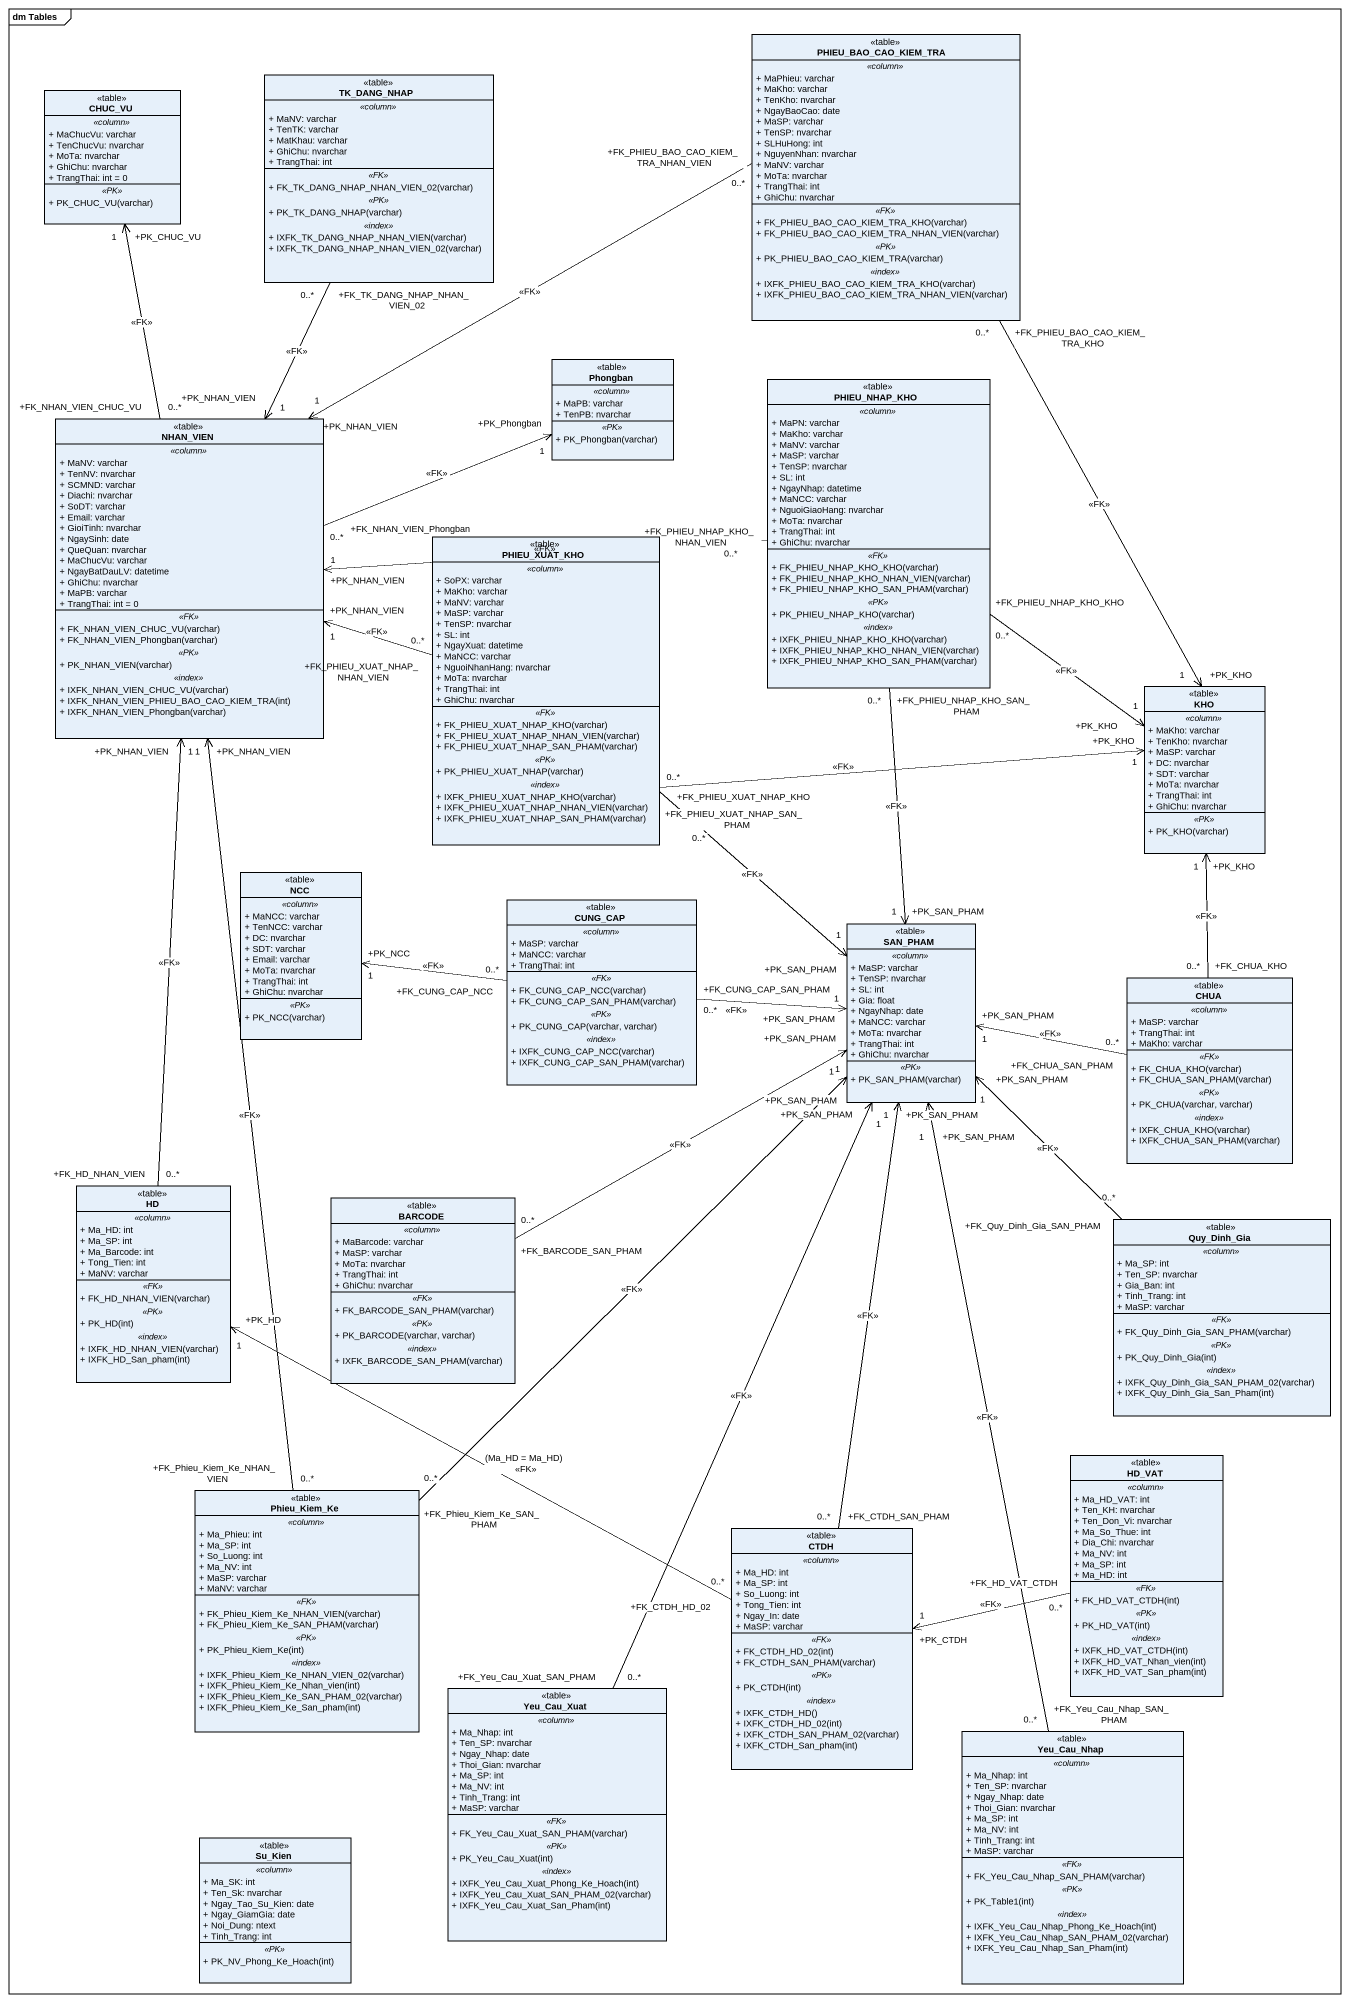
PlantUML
@startuml
mainframe dm Tables
hide circle
hide empty members
skinparam classAttributeIconSize 0
class PHIEU_BAO_CAO_KIEM_TRA <<table>> {
  .. <<column>> ..
  + MaPhieu: varchar
  + MaKho: varchar
  + TenKho: nvarchar
  + NgayBaoCao: date
  + MaSP: varchar
  + TenSP: nvarchar
  + SLHuHong: int
  + NguyenNhan: nvarchar
  + MaNV: varchar
  + MoTa: nvarchar
  + TrangThai: int
  + GhiChu: nvarchar
  .. <<FK>> ..
  + FK_PHIEU_BAO_CAO_KIEM_TRA_KHO(varchar)
  + FK_PHIEU_BAO_CAO_KIEM_TRA_NHAN_VIEN(varchar)
  .. <<PK>> ..
  + PK_PHIEU_BAO_CAO_KIEM_TRA(varchar)
  .. <<index>> ..
  + IXFK_PHIEU_BAO_CAO_KIEM_TRA_KHO(varchar)
  + IXFK_PHIEU_BAO_CAO_KIEM_TRA_NHAN_VIEN(varchar)
}
class CHUC_VU <<table>> {
  .. <<column>> ..
  + MaChucVu: varchar
  + TenChucVu: nvarchar
  + MoTa: nvarchar
  + GhiChu: nvarchar
  + TrangThai: int = 0
  .. <<PK>> ..
  + PK_CHUC_VU(varchar)
}
class TK_DANG_NHAP <<table>> {
  .. <<column>> ..
  + MaNV: varchar
  + TenTK: varchar
  + MatKhau: varchar
  + GhiChu: nvarchar
  + TrangThai: int
  .. <<FK>> ..
  + FK_TK_DANG_NHAP_NHAN_VIEN_02(varchar)
  .. <<PK>> ..
  + PK_TK_DANG_NHAP(varchar)
  .. <<index>> ..
  + IXFK_TK_DANG_NHAP_NHAN_VIEN(varchar)
  + IXFK_TK_DANG_NHAP_NHAN_VIEN_02(varchar)
}
class Phongban <<table>> {
  .. <<column>> ..
  + MaPB: varchar
  + TenPB: nvarchar
  .. <<PK>> ..
  + PK_Phongban(varchar)
}
class PHIEU_NHAP_KHO <<table>> {
  .. <<column>> ..
  + MaPN: varchar
  + MaKho: varchar
  + MaNV: varchar
  + MaSP: varchar
  + TenSP: nvarchar
  + SL: int
  + NgayNhap: datetime
  + MaNCC: varchar
  + NguoiGiaoHang: nvarchar
  + MoTa: nvarchar
  + TrangThai: int
  + GhiChu: nvarchar
  .. <<FK>> ..
  + FK_PHIEU_NHAP_KHO_KHO(varchar)
  + FK_PHIEU_NHAP_KHO_NHAN_VIEN(varchar)
  + FK_PHIEU_NHAP_KHO_SAN_PHAM(varchar)
  .. <<PK>> ..
  + PK_PHIEU_NHAP_KHO(varchar)
  .. <<index>> ..
  + IXFK_PHIEU_NHAP_KHO_KHO(varchar)
  + IXFK_PHIEU_NHAP_KHO_NHAN_VIEN(varchar)
  + IXFK_PHIEU_NHAP_KHO_SAN_PHAM(varchar)
}
class NHAN_VIEN <<table>> {
  .. <<column>> ..
  + MaNV: varchar
  + TenNV: nvarchar
  + SCMND: varchar
  + Diachi: nvarchar
  + SoDT: varchar
  + Email: varchar
  + GioiTinh: nvarchar
  + NgaySinh: date
  + QueQuan: nvarchar
  + MaChucVu: varchar
  + NgayBatDauLV: datetime
  + GhiChu: nvarchar
  + MaPB: varchar
  + TrangThai: int = 0
  .. <<FK>> ..
  + FK_NHAN_VIEN_CHUC_VU(varchar)
  + FK_NHAN_VIEN_Phongban(varchar)
  .. <<PK>> ..
  + PK_NHAN_VIEN(varchar)
  .. <<index>> ..
  + IXFK_NHAN_VIEN_CHUC_VU(varchar)
  + IXFK_NHAN_VIEN_PHIEU_BAO_CAO_KIEM_TRA(int)
  + IXFK_NHAN_VIEN_Phongban(varchar)
}
class PHIEU_XUAT_KHO <<table>> {
  .. <<column>> ..
  + SoPX: varchar
  + MaKho: varchar
  + MaNV: varchar
  + MaSP: varchar
  + TenSP: nvarchar
  + SL: int
  + NgayXuat: datetime
  + MaNCC: varchar
  + NguoiNhanHang: nvarchar
  + MoTa: nvarchar
  + TrangThai: int
  + GhiChu: nvarchar
  .. <<FK>> ..
  + FK_PHIEU_XUAT_NHAP_KHO(varchar)
  + FK_PHIEU_XUAT_NHAP_NHAN_VIEN(varchar)
  + FK_PHIEU_XUAT_NHAP_SAN_PHAM(varchar)
  .. <<PK>> ..
  + PK_PHIEU_XUAT_NHAP(varchar)
  .. <<index>> ..
  + IXFK_PHIEU_XUAT_NHAP_KHO(varchar)
  + IXFK_PHIEU_XUAT_NHAP_NHAN_VIEN(varchar)
  + IXFK_PHIEU_XUAT_NHAP_SAN_PHAM(varchar)
}
class KHO <<table>> {
  .. <<column>> ..
  + MaKho: varchar
  + TenKho: nvarchar
  + MaSP: varchar
  + DC: nvarchar
  + SDT: varchar
  + MoTa: nvarchar
  + TrangThai: int
  + GhiChu: nvarchar
  .. <<PK>> ..
  + PK_KHO(varchar)
}
class NCC <<table>> {
  .. <<column>> ..
  + MaNCC: varchar
  + TenNCC: varchar
  + DC: nvarchar
  + SDT: varchar
  + Email: varchar
  + MoTa: nvarchar
  + TrangThai: int
  + GhiChu: nvarchar
  .. <<PK>> ..
  + PK_NCC(varchar)
}
class CUNG_CAP <<table>> {
  .. <<column>> ..
  + MaSP: varchar
  + MaNCC: varchar
  + TrangThai: int
  .. <<FK>> ..
  + FK_CUNG_CAP_NCC(varchar)
  + FK_CUNG_CAP_SAN_PHAM(varchar)
  .. <<PK>> ..
  + PK_CUNG_CAP(varchar, varchar)
  .. <<index>> ..
  + IXFK_CUNG_CAP_NCC(varchar)
  + IXFK_CUNG_CAP_SAN_PHAM(varchar)
}
class SAN_PHAM <<table>> {
  .. <<column>> ..
  + MaSP: varchar
  + TenSP: nvarchar
  + SL: int
  + Gia: float
  + NgayNhap: date
  + MaNCC: varchar
  + MoTa: nvarchar
  + TrangThai: int
  + GhiChu: nvarchar
  .. <<PK>> ..
  + PK_SAN_PHAM(varchar)
}
class CHUA <<table>> {
  .. <<column>> ..
  + MaSP: varchar
  + TrangThai: int
  + MaKho: varchar
  .. <<FK>> ..
  + FK_CHUA_KHO(varchar)
  + FK_CHUA_SAN_PHAM(varchar)
  .. <<PK>> ..
  + PK_CHUA(varchar, varchar)
  .. <<index>> ..
  + IXFK_CHUA_KHO(varchar)
  + IXFK_CHUA_SAN_PHAM(varchar)
}
class HD <<table>> {
  .. <<column>> ..
  + Ma_HD: int
  + Ma_SP: int
  + Ma_Barcode: int
  + Tong_Tien: int
  + MaNV: varchar
  .. <<FK>> ..
  + FK_HD_NHAN_VIEN(varchar)
  .. <<PK>> ..
  + PK_HD(int)
  .. <<index>> ..
  + IXFK_HD_NHAN_VIEN(varchar)
  + IXFK_HD_San_pham(int)
}
class BARCODE <<table>> {
  .. <<column>> ..
  + MaBarcode: varchar
  + MaSP: varchar
  + MoTa: nvarchar
  + TrangThai: int
  + GhiChu: nvarchar
  .. <<FK>> ..
  + FK_BARCODE_SAN_PHAM(varchar)
  .. <<PK>> ..
  + PK_BARCODE(varchar, varchar)
  .. <<index>> ..
  + IXFK_BARCODE_SAN_PHAM(varchar)
}
class Quy_Dinh_Gia <<table>> {
  .. <<column>> ..
  + Ma_SP: int
  + Ten_SP: nvarchar
  + Gia_Ban: int
  + Tinh_Trang: int
  + MaSP: varchar
  .. <<FK>> ..
  + FK_Quy_Dinh_Gia_SAN_PHAM(varchar)
  .. <<PK>> ..
  + PK_Quy_Dinh_Gia(int)
  .. <<index>> ..
  + IXFK_Quy_Dinh_Gia_SAN_PHAM_02(varchar)
  + IXFK_Quy_Dinh_Gia_San_Pham(int)
}
class HD_VAT <<table>> {
  .. <<column>> ..
  + Ma_HD_VAT: int
  + Ten_KH: nvarchar
  + Ten_Don_Vi: nvarchar
  + Ma_So_Thue: int
  + Dia_Chi: nvarchar
  + Ma_NV: int
  + Ma_SP: int
  + Ma_HD: int
  .. <<FK>> ..
  + FK_HD_VAT_CTDH(int)
  .. <<PK>> ..
  + PK_HD_VAT(int)
  .. <<index>> ..
  + IXFK_HD_VAT_CTDH(int)
  + IXFK_HD_VAT_Nhan_vien(int)
  + IXFK_HD_VAT_San_pham(int)
}
class Phieu_Kiem_Ke <<table>> {
  .. <<column>> ..
  + Ma_Phieu: int
  + Ma_SP: int
  + So_Luong: int
  + Ma_NV: int
  + MaSP: varchar
  + MaNV: varchar
  .. <<FK>> ..
  + FK_Phieu_Kiem_Ke_NHAN_VIEN(varchar)
  + FK_Phieu_Kiem_Ke_SAN_PHAM(varchar)
  .. <<PK>> ..
  + PK_Phieu_Kiem_Ke(int)
  .. <<index>> ..
  + IXFK_Phieu_Kiem_Ke_NHAN_VIEN_02(varchar)
  + IXFK_Phieu_Kiem_Ke_Nhan_vien(int)
  + IXFK_Phieu_Kiem_Ke_SAN_PHAM_02(varchar)
  + IXFK_Phieu_Kiem_Ke_San_pham(int)
}
class CTDH <<table>> {
  .. <<column>> ..
  + Ma_HD: int
  + Ma_SP: int
  + So_Luong: int
  + Tong_Tien: int
  + Ngay_In: date
  + MaSP: varchar
  .. <<FK>> ..
  + FK_CTDH_HD_02(int)
  + FK_CTDH_SAN_PHAM(varchar)
  .. <<PK>> ..
  + PK_CTDH(int)
  .. <<index>> ..
  + IXFK_CTDH_HD()
  + IXFK_CTDH_HD_02(int)
  + IXFK_CTDH_SAN_PHAM_02(varchar)
  + IXFK_CTDH_San_pham(int)
}
class Yeu_Cau_Xuat <<table>> {
  .. <<column>> ..
  + Ma_Nhap: int
  + Ten_SP: nvarchar
  + Ngay_Nhap: date
  + Thoi_Gian: nvarchar
  + Ma_SP: int
  + Ma_NV: int
  + Tinh_Trang: int
  + MaSP: varchar
  .. <<FK>> ..
  + FK_Yeu_Cau_Xuat_SAN_PHAM(varchar)
  .. <<PK>> ..
  + PK_Yeu_Cau_Xuat(int)
  .. <<index>> ..
  + IXFK_Yeu_Cau_Xuat_Phong_Ke_Hoach(int)
  + IXFK_Yeu_Cau_Xuat_SAN_PHAM_02(varchar)
  + IXFK_Yeu_Cau_Xuat_San_Pham(int)
}
class Yeu_Cau_Nhap <<table>> {
  .. <<column>> ..
  + Ma_Nhap: int
  + Ten_SP: nvarchar
  + Ngay_Nhap: date
  + Thoi_Gian: nvarchar
  + Ma_SP: int
  + Ma_NV: int
  + Tinh_Trang: int
  + MaSP: varchar
  .. <<FK>> ..
  + FK_Yeu_Cau_Nhap_SAN_PHAM(varchar)
  .. <<PK>> ..
  + PK_Table1(int)
  .. <<index>> ..
  + IXFK_Yeu_Cau_Nhap_Phong_Ke_Hoach(int)
  + IXFK_Yeu_Cau_Nhap_SAN_PHAM_02(varchar)
  + IXFK_Yeu_Cau_Nhap_San_Pham(int)
}
class Su_Kien <<table>> {
  .. <<column>> ..
  + Ma_SK: int
  + Ten_Sk: nvarchar
  + Ngay_Tao_Su_Kien: date
  + Ngay_GiamGia: date
  + Noi_Dung: ntext
  + Tinh_Trang: int
  .. <<PK>> ..
  + PK_NV_Phong_Ke_Hoach(int)
}
PHIEU_BAO_CAO_KIEM_TRA "+FK_PHIEU_BAO_CAO_KIEM_TRA_NHAN_VIEN\n0..*" -left-> "+PK_NHAN_VIEN\n1" NHAN_VIEN : <<FK>>
PHIEU_BAO_CAO_KIEM_TRA "+FK_PHIEU_BAO_CAO_KIEM_TRA_KHO\n0..*" --> "+PK_KHO\n1" KHO : <<FK>>
TK_DANG_NHAP "+FK_TK_DANG_NHAP_NHAN_VIEN_02\n0..*" --> "+PK_NHAN_VIEN\n1" NHAN_VIEN : <<FK>>
PHIEU_NHAP_KHO "+FK_PHIEU_NHAP_KHO_NHAN_VIEN\n0..*" -left-> "+PK_NHAN_VIEN\n1" NHAN_VIEN : <<FK>>
PHIEU_NHAP_KHO "+FK_PHIEU_NHAP_KHO_KHO\n0..*" --> "+PK_KHO\n1" KHO : <<FK>>
PHIEU_NHAP_KHO "+FK_PHIEU_NHAP_KHO_SAN_PHAM\n0..*" --> "+PK_SAN_PHAM\n1" SAN_PHAM : <<FK>>
NHAN_VIEN "+FK_NHAN_VIEN_CHUC_VU\n0..*" -up-> "+PK_CHUC_VU\n1" CHUC_VU : <<FK>>
NHAN_VIEN "+FK_NHAN_VIEN_Phongban\n0..*" -right-> "+PK_Phongban\n1" Phongban : <<FK>>
PHIEU_XUAT_KHO "+FK_PHIEU_XUAT_NHAP_NHAN_VIEN\n0..*" -left-> "+PK_NHAN_VIEN\n1" NHAN_VIEN : <<FK>>
PHIEU_XUAT_KHO "+FK_PHIEU_XUAT_NHAP_KHO\n0..*" -right-> "+PK_KHO\n1" KHO : <<FK>>
PHIEU_XUAT_KHO "+FK_PHIEU_XUAT_NHAP_SAN_PHAM\n0..*" --> "+PK_SAN_PHAM\n1" SAN_PHAM : <<FK>>
CUNG_CAP "+FK_CUNG_CAP_NCC\n0..*" -left-> "+PK_NCC\n1" NCC : <<FK>>
CUNG_CAP "+FK_CUNG_CAP_SAN_PHAM\n0..*" -right-> "+PK_SAN_PHAM\n1" SAN_PHAM : <<FK>>
CHUA "+FK_CHUA_KHO\n0..*" -up-> "+PK_KHO\n1" KHO : <<FK>>
CHUA "+FK_CHUA_SAN_PHAM\n0..*" -left-> "+PK_SAN_PHAM\n1" SAN_PHAM : <<FK>>
HD "+FK_HD_NHAN_VIEN\n0..*" -up-> "+PK_NHAN_VIEN\n1" NHAN_VIEN : <<FK>>
BARCODE "+FK_BARCODE_SAN_PHAM\n0..*" -right-> "+PK_SAN_PHAM\n1" SAN_PHAM : <<FK>>
Quy_Dinh_Gia "+FK_Quy_Dinh_Gia_SAN_PHAM\n0..*" -up-> "+PK_SAN_PHAM\n1" SAN_PHAM : <<FK>>
HD_VAT "+FK_HD_VAT_CTDH\n0..*" -left-> "+PK_CTDH\n1" CTDH : <<FK>>
Phieu_Kiem_Ke "+FK_Phieu_Kiem_Ke_NHAN_VIEN\n0..*" -up-> "+PK_NHAN_VIEN\n1" NHAN_VIEN : <<FK>>
Phieu_Kiem_Ke "+FK_Phieu_Kiem_Ke_SAN_PHAM\n0..*" -up-> "+PK_SAN_PHAM\n1" SAN_PHAM : <<FK>>
CTDH "+FK_CTDH_SAN_PHAM\n0..*" -up-> "+PK_SAN_PHAM\n1" SAN_PHAM : <<FK>>
CTDH "+FK_CTDH_HD_02\n0..*" -left-> "+PK_HD\n1" HD : (Ma_HD = Ma_HD)\n<<FK>>
Yeu_Cau_Xuat "+FK_Yeu_Cau_Xuat_SAN_PHAM\n0..*" -up-> "+PK_SAN_PHAM\n1" SAN_PHAM : <<FK>>
Yeu_Cau_Nhap "+FK_Yeu_Cau_Nhap_SAN_PHAM\n0..*" -up-> "+PK_SAN_PHAM\n1" SAN_PHAM : <<FK>>
@enduml
